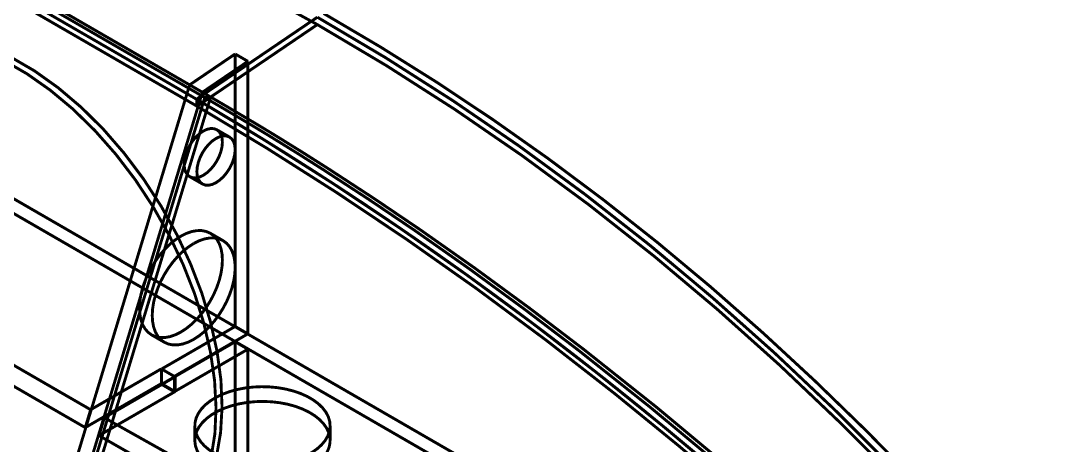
# Model space of a CAD drawing. Extents: x 0.1 to 52.1, y 0.1 to 34.1.
# Drawn here: x 46.58 to 50.194, y 29.611 to 31.079 of the extents above; entities that cross this region are included whole.
import ezdxf

# ---------------------------------------------------------------- set-up
doc = ezdxf.new("R2010")
doc.units = 0
doc.header["$MEASUREMENT"] = 0
doc.linetypes.add('HIDDEN', pattern=[0.075, 0.05, -0.025])
doc.linetypes.add('PHANTOM', pattern=[0.5, 0.25, -0.05, 0.05, -0.05, 0.05, -0.05])
doc.layers.get('0').update_dxf_attribs({"linetype": 'CONTINUOUS'})

msp = doc.modelspace()

# ---------------------------------------------------------------- linework, layer by layer
at = {"color": 9, "linetype": 'HIDDEN', "const_width": 0.01}
for points in [[(47.188573, 30.807622), (43.005883, 33.222753)], [(47.217125, 30.813474), (43.034442, 33.228609)], [(47.237467, 30.815249), (43.054784, 33.230384)], [(47.1905, 30.783317), (43.02269, 33.189855)], [(43.906804, 31.41634), (46.821694, 29.733246)], [(47.188573, 30.807622), (47.607007, 31.091475)], [(47.607008, 31.065862), (47.1905, 30.783317)], [(47.32229, 30.964201), (47.164592, 30.857223)], [(47.366482, 30.938684), (47.208784, 30.831706)], [(47.322335, 30.02127), (47.32229, 30.964201)], [(47.366482, 30.938684), (47.32229, 30.964201)], [(47.366526, 29.995753), (47.366482, 30.938684)], [(47.208784, 30.831706), (46.661316, 29.026238)], [(47.164592, 30.857223), (47.037107, 30.436798)], [(47.208784, 30.831706), (47.164592, 30.857223)], [(47.1905, 30.783317), (47.188573, 30.807622)], [(47.237467, 30.815249), (47.217125, 30.813474)], [(47.302883, 30.676534), (47.258691, 30.702051)], [(47.164933, 30.539676), (47.209125, 30.514159)], [(47.28025, 30.318361), (47.236058, 30.343878)], [(46.972117, 30.222469), (46.805454, 29.672838)], [(49.55402, 28.731646), (47.194512, 30.094056)], [(47.213862, 30.031855), (49.554022, 28.680616)], [(47.322335, 30.02127), (47.06732, 29.874037)], [(47.366526, 29.995753), (47.111512, 29.848521)], [(47.366526, 29.995753), (47.322335, 30.02127)], [(47.032916, 29.992065), (47.077108, 29.966548)], [(47.238614, 29.919862), (47.322337, 29.968199)], [(47.322385, 28.949647), (47.322337, 29.968199)], [(47.366529, 29.942682), (47.322337, 29.968199)], [(47.111515, 29.79545), (47.366529, 29.942682)], [(47.366577, 28.92413), (47.366529, 29.942682)], [(47.066437, 29.874548), (46.821694, 29.733246)], [(47.114164, 29.84699), (47.066437, 29.874548)], [(47.066437, 29.874548), (47.066439, 29.823518)], [(47.06732, 29.874037), (47.067323, 29.823008)], [(47.111512, 29.848521), (47.06732, 29.874037)], [(47.111512, 29.848521), (47.111515, 29.79545)], [(46.869421, 29.705687), (47.114164, 29.84699)], [(47.111515, 29.79545), (47.067323, 29.820967)], [(47.114166, 29.79596), (47.069091, 29.821987)], [(47.114164, 29.84699), (47.114166, 29.79596)], [(46.850663, 29.643826), (47.114166, 29.79596)], [(46.802936, 29.671385), (46.821694, 29.733246)], [(46.869421, 29.705687), (46.850663, 29.643826)], [(46.869421, 29.705687), (46.89631, 29.690161)], [(47.18256, 29.677565), (47.182562, 29.626535)], [(47.651312, 29.626557), (47.65131, 29.677587)], [(46.877552, 29.6283), (46.850663, 29.643826)], [(46.877552, 29.6283), (47.048788, 29.530364)]]:
    msp.add_lwpolyline(points, dxfattribs=at)
at = {"color": 7, "linetype": 'Continuous', "const_width": 0.01}
for points in [[(47.194512, 30.094056), (44.471968, 31.666087)], [(44.471971, 31.615058), (47.213862, 30.031855)], [(46.802936, 29.671385), (44.471999, 31.017298)], [(47.037107, 30.436798), (46.972117, 30.222469)], [(47.067323, 29.820967), (47.238614, 29.919862)], [(47.066439, 29.823518), (46.802936, 29.671385)], [(47.069091, 29.821987), (47.066439, 29.823518)], [(47.067323, 29.823008), (47.067323, 29.820967)], [(46.805454, 29.672838), (46.695596, 29.310543)]]:
    msp.add_lwpolyline(points, dxfattribs=at)
at = {"color": 9, "linetype": 'HIDDEN', "const_width": 0.01, "flags": 128}
for points in [[(47.607008, 31.065862), (47.06949, 31.36144), (46.520501, 31.648734)], [(47.607007, 31.091475), (47.84121, 30.952671), (48.07298, 30.805026), (48.301994, 30.648558), (48.527932, 30.48329), (48.750732, 30.308981), (48.970235, 30.125744), (49.186163, 29.933984), (49.398236, 29.734109), (49.606338, 29.526513), (49.810589, 29.311475), (50.010838, 29.089452), (50.206935, 28.860898), (50.400584, 28.62393), (50.590061, 28.380752), (50.775266, 28.131739), (50.956101, 27.877262), (51.134456, 27.614856), (51.308614, 27.347579), (51.478705, 27.075983), (51.644858, 26.800622)], [(51.644858, 26.800622), (51.439051, 27.140237), (51.227235, 27.473836), (51.082068, 27.693105), (50.933963, 27.909016), (50.782893, 28.121252), (50.629237, 28.329049), (50.472594, 28.53287), (50.313022, 28.732501), (50.149748, 28.928714), (49.983528, 29.120399), (49.814441, 29.307311), (49.612486, 29.520182), (49.406519, 29.726003), (49.196749, 29.924278), (48.983382, 30.114511), (48.766626, 30.296207), (48.54095, 30.473393), (48.311811, 30.641554), (48.079547, 30.800648), (47.844499, 30.950635), (47.607007, 31.091475)], [(51.63576, 26.786263), (51.47285, 27.056086), (51.306153, 27.322283), (51.135558, 27.584356), (50.960953, 27.841808), (50.746677, 28.142891), (50.526171, 28.436329), (50.299629, 28.721508), (50.067246, 28.997809), (49.829218, 29.264616), (49.626162, 29.479717), (49.41901, 29.687644), (49.207977, 29.887891), (48.993278, 30.079951), (48.775129, 30.263319), (48.547856, 30.442198), (48.317063, 30.611969), (48.083094, 30.772555), (47.846294, 30.923879), (47.607008, 31.065862)], [(51.595905, 26.770632), (51.394354, 27.020965), (51.190624, 27.268199), (50.984643, 27.511857), (50.776339, 27.751465), (50.565445, 27.986762), (50.35208, 28.217368), (50.136427, 28.443007), (49.918664, 28.663398), (49.6988, 28.878466), (49.476916, 29.087992), (49.253208, 29.291581), (49.027874, 29.488844), (48.80316, 29.677628), (48.576941, 29.859649), (48.349506, 30.034604), (48.121143, 30.202189), (47.888768, 30.364593), (47.655688, 30.519634), (47.422194, 30.66731), (47.188573, 30.807622)], [(47.188573, 30.807622), (47.232971, 30.781521), (47.32176, 30.728532), (47.410529, 30.674492), (47.499268, 30.619397), (47.587967, 30.563244), (47.676615, 30.50603), (47.765202, 30.44775), (47.853716, 30.388403), (47.942148, 30.327984), (48.030484, 30.266491), (48.118714, 30.20392), (48.206824, 30.140268), (48.294802, 30.075533), (48.382636, 30.009711), (48.426493, 29.976393), (48.514085, 29.908939), (48.601498, 29.840402), (48.645135, 29.805735), (48.732264, 29.735613), (48.819192, 29.66446), (48.905909, 29.592296), (48.992407, 29.519144), (49.078678, 29.445021), (49.164715, 29.369949), (49.250509, 29.293947), (49.336054, 29.217034), (49.421343, 29.139229), (49.50637, 29.06055), (49.591128, 28.981016), (49.675612, 28.900644), (49.759815, 28.819453), (49.843733, 28.737457), (49.885582, 28.696161), (49.927357, 28.654669), (50.010682, 28.5711), (50.0937, 28.48676), (50.176404, 28.401661), (50.258788, 28.315815), (50.340845, 28.229231), (50.381748, 28.185667), (50.422567, 28.141923), (50.50395, 28.053899), (50.584987, 27.965171), (50.665671, 27.87575), (50.745997, 27.785647), (50.825964, 27.694883), (50.905577, 27.603485), (50.984838, 27.511479), (51.063754, 27.418891), (51.14233, 27.325746), (51.220571, 27.232067), (51.298484, 27.137879), (51.376076, 27.043205), (51.453354, 26.948066), (51.524717, 26.859476), (51.595827, 26.77052)], [(47.217125, 30.813474), (47.246104, 30.796445), (47.274245, 30.779906), (47.302817, 30.763085), (47.331463, 30.746166), (47.359926, 30.729271), (47.38866, 30.712105), (47.416959, 30.695063), (47.445352, 30.677808), (47.534849, 30.622441), (47.624818, 30.56546), (47.784833, 30.461231), (47.944371, 30.353456), (48.134017, 30.22029), (48.323073, 30.082103), (48.511543, 29.938923), (48.762454, 29.739895), (49.011986, 29.532407), (49.259724, 29.316956), (49.505482, 29.093881), (49.753168, 28.859601), (49.998393, 28.618252), (50.241219, 28.370004), (50.481284, 28.115467), (50.718447, 27.855056), (50.890481, 27.660571), (51.060543, 27.463623), (51.229789, 27.263083), (51.340479, 27.129479), (51.449686, 26.995344), (51.497798, 26.935544), (51.545291, 26.876266), (51.55833, 26.859967), (51.570749, 26.844439), (51.583156, 26.828925), (51.595531, 26.813451), (51.607677, 26.798266), (51.62104, 26.781567)], [(47.237467, 30.815249), (47.266413, 30.798238), (47.294522, 30.781718), (47.323062, 30.764916), (47.351675, 30.748015), (47.380105, 30.731139), (47.408806, 30.713992), (47.437073, 30.696969), (47.465433, 30.679732), (47.554828, 30.624424), (47.644693, 30.567501), (47.804522, 30.463377), (47.963873, 30.355706), (48.153296, 30.222664), (48.342127, 30.0846), (48.530371, 29.941542), (48.780978, 29.742677), (49.030204, 29.535351), (49.277635, 29.320059), (49.523086, 29.097143), (49.770458, 28.863023), (50.01537, 28.621831), (50.257882, 28.373739), (50.497633, 28.119355), (50.734483, 27.859096), (50.906289, 27.664721), (51.076123, 27.467881), (51.24514, 27.267449), (51.355679, 27.133916), (51.464738, 26.99985), (51.512784, 26.940081), (51.560212, 26.880833), (51.573233, 26.864542), (51.585635, 26.849022), (51.598024, 26.833516), (51.610383, 26.818049), (51.622512, 26.802873), (51.635857, 26.786182)], [(47.1905, 30.783317), (47.432652, 30.637731), (47.674704, 30.484179), (47.916371, 30.322626), (48.157368, 30.153038), (48.397409, 29.97538), (48.636216, 29.789638), (48.86006, 29.607307), (49.082492, 29.418327), (49.303382, 29.223032), (49.5226, 29.021759), (49.740015, 28.814844), (50.014519, 28.54321), (50.285678, 28.263297), (50.553293, 27.975459), (50.817171, 27.680064), (51.077284, 27.377754), (51.333776, 27.069454), (51.586794, 26.7561)], [(47.211816, 30.544319), (47.224749, 30.553257), (47.237185, 30.564793), (47.248646, 30.578483), (47.258692, 30.593803), (47.266936, 30.610162), (47.273062, 30.626933), (47.276834, 30.64347), (47.278107, 30.659139), (47.276832, 30.673336), (47.273059, 30.685517), (47.266932, 30.695214), (47.258687, 30.702053), (47.248641, 30.705772), (47.237179, 30.706228), (47.224742, 30.703404), (47.211808, 30.697408), (47.198875, 30.68847), (47.186439, 30.676934), (47.174978, 30.663243), (47.164932, 30.647924), (47.156688, 30.631564), (47.150562, 30.614794), (47.14679, 30.598256), (47.145517, 30.582588), (47.146792, 30.56839), (47.150565, 30.556209), (47.156692, 30.546513), (47.164937, 30.539673), (47.174984, 30.535954), (47.186445, 30.535498), (47.198882, 30.538322), (47.211816, 30.544319)], [(47.256, 30.671891), (47.243067, 30.662953), (47.230631, 30.651417), (47.219169, 30.637726), (47.209124, 30.622407), (47.20088, 30.606047), (47.194754, 30.589277), (47.190982, 30.57274), (47.189709, 30.557071), (47.190984, 30.542873), (47.194757, 30.530692), (47.200884, 30.520996), (47.209129, 30.514156), (47.219175, 30.510437), (47.230637, 30.509981), (47.243074, 30.512805), (47.256007, 30.518802), (47.268941, 30.52774), (47.281377, 30.539276), (47.292838, 30.552967), (47.302884, 30.568286), (47.311128, 30.584645), (47.317254, 30.601416), (47.321026, 30.617953), (47.322299, 30.633622), (47.321024, 30.647819), (47.317251, 30.66), (47.311124, 30.669697), (47.302879, 30.676536), (47.292832, 30.680255), (47.28137, 30.680712), (47.268934, 30.677887), (47.256, 30.671891)], [(47.061547, 30.170832), (47.05428, 30.153558), (47.045971, 30.129304), (47.039933, 30.105275), (47.036268, 30.081881), (47.03504, 30.059525), (47.03627, 30.038587), (47.039937, 30.019426), (47.045977, 30.002371), (47.054288, 29.987712), (47.064727, 29.975701), (47.077116, 29.966543), (47.091243, 29.960395), (47.106866, 29.957362), (47.123718, 29.957497), (47.14151, 29.960795), (47.159938, 29.967202), (47.178687, 29.976608), (47.197435, 29.988852), (47.215863, 30.003723), (47.233654, 30.020968), (47.250505, 30.040292), (47.266127, 30.061364), (47.280252, 30.083824), (47.29264, 30.107286), (47.303078, 30.131351), (47.311387, 30.155605), (47.317425, 30.179634), (47.32109, 30.203028), (47.322318, 30.225384), (47.321088, 30.246322), (47.317421, 30.265483), (47.311381, 30.282538), (47.30307, 30.297197), (47.292631, 30.309208), (47.280241, 30.318366), (47.266115, 30.324514), (47.250492, 30.327547), (47.23364, 30.327412), (47.215848, 30.324114), (47.19742, 30.317707), (47.178671, 30.308301), (47.178671, 30.308301)], [(47.134495, 30.002125), (47.153244, 30.014368), (47.171671, 30.02924), (47.189463, 30.046485), (47.206313, 30.065809), (47.221935, 30.086881), (47.236061, 30.109341), (47.248448, 30.132803), (47.258886, 30.156868), (47.267195, 30.181122), (47.273234, 30.205151), (47.276898, 30.228545), (47.278126, 30.250901), (47.276896, 30.271839), (47.27323, 30.291), (47.267189, 30.308055), (47.258878, 30.322714), (47.248439, 30.334725), (47.23605, 30.343883), (47.221923, 30.350031), (47.2063, 30.353064), (47.189448, 30.352929), (47.171656, 30.349631), (47.153228, 30.343223), (47.134479, 30.333818), (47.115731, 30.321574), (47.105204, 30.313434)], [(47.178671, 30.308301), (47.159923, 30.296058), (47.141495, 30.281186), (47.127026, 30.267392)], [(47.017355, 30.196348), (47.010088, 30.179075), (47.001779, 30.154821), (46.995741, 30.130791), (46.992076, 30.107398), (46.990848, 30.085041), (46.992078, 30.064104), (46.995745, 30.044943), (47.001785, 30.027887), (47.010096, 30.013229), (47.020536, 30.001218), (47.032925, 29.99206), (47.047052, 29.985912), (47.062675, 29.982879), (47.079526, 29.983013), (47.097318, 29.986312), (47.115746, 29.992719), (47.134495, 30.002125)], [(47.251198, 29.581887), (47.232089, 29.594372), (47.215782, 29.608117), (47.202525, 29.622916), (47.192518, 29.638543), (47.185912, 29.654761), (47.182809, 29.671326), (47.183255, 29.687985), (47.187243, 29.704487), (47.194714, 29.72058), (47.205552, 29.736022), (47.219596, 29.750578), (47.23663, 29.764027), (47.256398, 29.776165), (47.278599, 29.786809), (47.302898, 29.795798), (47.328925, 29.802994), (47.356286, 29.808288), (47.384567, 29.811602), (47.413338, 29.812883), (47.442164, 29.812114), (47.470607, 29.809305), (47.498237, 29.804499), (47.524634, 29.797769), (47.549399, 29.789218), (47.572156, 29.778973), (47.592559, 29.767192), (47.610301, 29.754052), (47.625111, 29.739753), (47.636765, 29.724511), (47.645087, 29.708558), (47.649951, 29.692135), (47.651282, 29.675492), (47.64906, 29.65888), (47.64332, 29.642551), (47.634148, 29.626754), (47.621684, 29.611727), (47.606115, 29.597698), (47.587679, 29.584879), (47.566655, 29.573467), (47.543361, 29.563632), (47.51815, 29.555524), (47.491405, 29.549267), (47.463531, 29.544955), (47.434951, 29.542653), (47.406098, 29.542396), (47.377409, 29.544189), (47.349319, 29.548004), (47.322254, 29.553782), (47.296625, 29.561438), (47.272819, 29.570854), (47.251198, 29.581887)], [(47.582656, 29.530858), (47.561033, 29.519824), (47.537225, 29.510408), (47.511594, 29.502753), (47.484529, 29.496974), (47.456438, 29.493159), (47.427749, 29.491367), (47.398895, 29.491623), (47.370316, 29.493925), (47.342443, 29.498237), (47.315699, 29.504495), (47.29049, 29.512602), (47.267198, 29.522437), (47.246175, 29.53385), (47.227741, 29.546668), (47.212176, 29.560697), (47.199714, 29.575724), (47.190545, 29.591522), (47.184808, 29.60785), (47.18259, 29.624462), (47.183924, 29.641106), (47.18879, 29.657529), (47.197115, 29.673482), (47.208773, 29.688723), (47.223585, 29.703022), (47.241329, 29.716162), (47.261735, 29.727944), (47.284494, 29.738188), (47.30926, 29.74674), (47.335659, 29.75347), (47.363289, 29.758275), (47.391733, 29.761084), (47.420559, 29.761854), (47.44933, 29.760572), (47.47761, 29.757259), (47.50497, 29.751964), (47.530996, 29.744768), (47.555293, 29.73578), (47.577492, 29.725136), (47.597258, 29.712997), (47.61429, 29.699548), (47.62833, 29.684992), (47.639166, 29.669551), (47.646633, 29.653457), (47.650619, 29.636956), (47.651061, 29.620296), (47.647955, 29.603732), (47.641347, 29.587513), (47.631337, 29.571886), (47.618077, 29.557087), (47.601767, 29.543342), (47.582656, 29.530858)], [(49.160994, 28.530248), (48.572284, 28.805575), (47.998312, 29.090815), (47.439513, 29.385752), (46.89631, 29.690161)]]:
    msp.add_lwpolyline(points, dxfattribs=at)
at = {"color": 7, "linetype": 'Continuous', "const_width": 0.01, "flags": 128}
for points in [[(47.629106, 31.104234), (47.825964, 30.988258), (48.021084, 30.866086), (48.214282, 30.737716), (48.406609, 30.602258), (48.596796, 30.460437), (48.784641, 30.312302), (48.968962, 30.158746), (49.150792, 29.99906), (49.329978, 29.833542), (49.507571, 29.661323), (49.682417, 29.483656), (49.854409, 29.300837), (50.05257, 29.08001), (50.246826, 28.852574), (50.437064, 28.6189), (50.623173, 28.379364), (50.80504, 28.134337), (50.98569, 27.879637), (51.162139, 27.619673), (51.334489, 27.354984), (51.502847, 27.08611), (51.667315, 26.813588)], [(47.057388, 29.283219), (47.099675, 29.313878), (47.146845, 29.363583), (47.186028, 29.42271), (47.216777, 29.490851), (47.238943, 29.567254), (47.252131, 29.650497), (47.256106, 29.739852), (47.250964, 29.834422), (47.236798, 29.932424), (47.213611, 30.032942), (47.181719, 30.134991), (47.141691, 30.236635), (47.093746, 30.336904), (47.038415, 30.434813), (46.976696, 30.528494), (46.909021, 30.616993), (46.836094, 30.69949), (46.75925, 30.774408), (46.681569, 30.839049), (46.601529, 30.895284), (46.520534, 30.942108)], [(46.541354, 30.955564), (46.627401, 30.905552), (46.709459, 30.847035), (46.789427, 30.779282), (46.865824, 30.703583), (46.937909, 30.620553), (47.005088, 30.531116), (47.066139, 30.436977), (47.120455, 30.338958), (47.167632, 30.238101), (47.206824, 30.136328), (47.237581, 30.034625), (47.259756, 29.933971), (47.272953, 29.836273), (47.276936, 29.74256), (47.271803, 29.653621), (47.257645, 29.571127)], [(47.105204, 30.313434), (47.097303, 30.306703), (47.079512, 30.289458), (47.062661, 30.270134), (47.047039, 30.249062), (47.032914, 30.226602), (47.020526, 30.20314), (47.017355, 30.196348)], [(47.127026, 30.267392), (47.123704, 30.263941), (47.106853, 30.244617), (47.091231, 30.223545), (47.077105, 30.201085), (47.064718, 30.177623), (47.061547, 30.170832)]]:
    msp.add_lwpolyline(points, dxfattribs=at)
at = {"color": 9, "linetype": 'PHANTOM', "const_width": 0.01}
for points in [[(47.217125, 30.813474), (46.669631, 29.007916)], [(47.237467, 30.815249), (46.689973, 29.009691)], [(46.89631, 29.690161), (46.877552, 29.6283)]]:
    msp.add_lwpolyline(points, dxfattribs=at)

doc.saveas('drawing.dxf')
